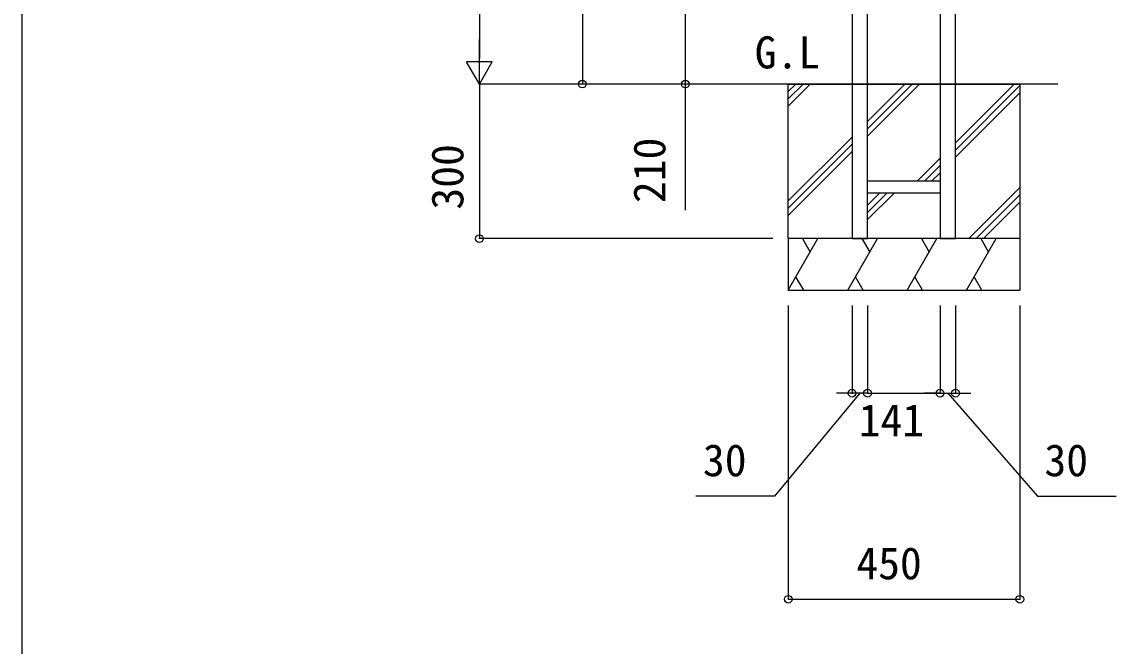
# Model space of a CAD drawing. Units: millimetres, scale not verified. Extents: x -4375 to 4375, y -6498 to 6471.
# Drawn here: x -4375 to -2249, y -107 to 1104 of the extents above; entities that cross this region are included whole.
import ezdxf
from ezdxf.enums import TextEntityAlignment as Align

# ---------------------------------------------------------------- set-up
doc = ezdxf.new("R2010")
doc.units = ezdxf.units.MM
doc.header["$LTSCALE"] = 30
for name, color, linetype in [('0-1_USER1', 3, 'Continuous'), ('0-3_YKK_A1', 4, 'Continuous'), ('0-4_YKK_D', 6, 'Continuous'), ('0-5_YKK_ZWAK', 7, 'Continuous')]:
    doc.layers.add(name, color=color, linetype=linetype)
doc.styles.add('ＭＳ ゴシック', font='')
doc.styles.get('ＭＳ ゴシック').set_extended_font_data('MS Gothic')

msp = doc.modelspace()

# ---------------------------------------------------------------- linework, layer by layer
at = {"layer": '0-3_YKK_A1'}
for p, q in [((-2762, 2583.5), (-2762, 983.5)), ((-2732, 983.5), (-2732, 2583.5)), ((-2591, 2583.5), (-2591, 983.5)), ((-2561, 983.5), (-2561, 2583.5)), ((-2362.48, 983.5), (-2972.01, 983.5)), ((-2886, 968.92), (-2871.42, 983.5)), ((-2886, 954.77), (-2857.27, 983.5)), ((-2886, 940.63), (-2843.13, 983.5)), ((-2762, 983.5), (-2762, 683.5)), ((-2732, 910.78), (-2659.28, 983.5)), ((-2732, 896.64), (-2645.14, 983.5)), ((-2732, 882.5), (-2631, 983.5)), ((-2591, 983.5), (-2591, 683.5)), ((-2561, 869.65), (-2447.15, 983.5)), ((-2561, 855.51), (-2436, 980.51)), ((-2561, 841.37), (-2436, 966.37)), ((-2886, 756.78), (-2762, 880.78)), ((-2886, 742.64), (-2762, 866.64)), ((-2886, 728.5), (-2762, 852.5)), ((-2635.65, 795), (-2591, 839.65)), ((-2621.51, 795), (-2591, 825.51)), ((-2607.37, 795), (-2591, 811.37)), ((-2591, 795), (-2732, 795)), ((-2591, 772), (-2732, 772)), ((-2732, 748.65), (-2708.65, 772)), ((-2732, 734.51), (-2694.51, 772)), ((-2732, 720.37), (-2680.37, 772)), ((-2535.02, 683.5), (-2436, 782.52)), ((-2520.88, 683.5), (-2436, 768.38)), ((-2506.74, 683.5), (-2436, 754.24)), ((-2886, 583.5), (-2828.27, 683.5)), ((-2858.26, 683.5), (-2843.26, 657.52)), ((-2770.53, 583.5), (-2712.8, 683.5)), ((-2742.79, 683.5), (-2727.79, 657.52)), ((-2655.06, 583.5), (-2597.33, 683.5)), ((-2627.32, 683.5), (-2612.32, 657.52)), ((-2539.59, 583.5), (-2481.85, 683.5)), ((-2511.85, 683.5), (-2496.85, 657.52)), ((-2436, 683.5), (-2436, 583.5)), ((-2856, 583.5), (-2871, 609.48)), ((-2740.53, 583.5), (-2755.53, 609.48)), ((-2625.06, 583.5), (-2640.06, 609.48)), ((-2509.59, 583.5), (-2524.59, 609.48)), ((-2886, 583.5), (-2436, 583.5))]:
    msp.add_line(p, q, dxfattribs=at)
msp.add_lwpolyline([(-2886, 983.5), (-2436, 983.5), (-2436, 683.5), (-2886, 683.5)], close=True, dxfattribs=at)
for points in [[(-2762, 683.5), (-2732, 683.5), (-2732, 983.5)], [(-2591, 683.5), (-2561, 683.5), (-2561, 983.5)], [(-2436, 683.5), (-2886, 683.5), (-2886, 583.5)]]:
    msp.add_lwpolyline(points, dxfattribs=at)
at = {"layer": '0-4_YKK_D'}
for p, q in [((-3486, 2533.5), (-3486, 1033.5)), ((-3286, 2263.5), (-3286, 983.5)), ((-3486, 983.5), (-3486, 1070.1)), ((-3486, 983.5), (-3511, 1026.8)), ((-3461, 1026.8), (-3511, 1026.8)), ((-3486, 983.5), (-3461, 1026.8)), ((-2916, 983.5), (-3487, 983.5)), ((-2916, 983.5), (-3487, 983.5)), ((-3486, 983.5), (-3486, 683.5)), ((-2916, 983.5), (-3287, 983.5)), ((-2916, 983.5), (-3087, 983.5)), ((-2916, 683.5), (-3487, 683.5)), ((-2886, 553.5), (-2886, -17.5)), ((-2762, 553.5), (-2762, 382.5)), ((-2732, 553.5), (-2732, 382.5)), ((-2732, 553.5), (-2732, 382.5)), ((-2591, 553.5), (-2591, 382.5)), ((-2591, 553.5), (-2591, 382.5)), ((-2561, 553.5), (-2561, 382.5)), ((-2436, 553.5), (-2436, -17.5)), ((-2762, 383.5), (-2792, 383.5)), ((-2732, 383.5), (-2762, 383.5)), ((-2732, 383.5), (-2762, 383.5)), ((-2732, 383.5), (-2591, 383.5)), ((-2732, 383.5), (-2702, 383.5)), ((-2591, 383.5), (-2621, 383.5)), ((-2591, 383.5), (-2561, 383.5)), ((-2591, 383.5), (-2561, 383.5)), ((-2561, 383.5), (-2531, 383.5)), ((-2886, -16.5), (-2436, -16.5))]:
    msp.add_line(p, q, dxfattribs=at)
for points in [[(-3086, 1193.5), (-3086, 983.5), (-3086, 738.67)], [(-2747, 383.5), (-2912.45, 183.5), (-3065.46, 183.5)], [(-2576, 383.5), (-2401.98, 183.5), (-2248.97, 183.5)]]:
    msp.add_lwpolyline(points, dxfattribs=at)
for centre in [(-3286, 983.5), (-3086, 983.5), (-3486, 683.5), (-2762, 383.5), (-2732, 383.5), (-2732, 383.5), (-2591, 383.5), (-2591, 383.5), (-2561, 383.5), (-2886, -16.5), (-2436, -16.5)]:
    msp.add_circle(centre, 7.5, dxfattribs=at)
at = {"layer": '0-5_YKK_ZWAK'}
msp.add_line((-4375, 6251.5), (-4375, -6498.5), dxfattribs=at)

# ---------------------------------------------------------------- texts
at = {"layer": '0-1_USER1', "style": 'ＭＳ ゴシック'}
msp.add_text('G.L', height=62.32, dxfattribs=at).set_placement((-2951.16, 995.27), align=Align.BOTTOM_LEFT)
at = {"layer": '0-4_YKK_D', "style": 'ＭＳ ゴシック'}
for s, p in [('210', (-3106, 752.39)), ('300', (-3498.5, 739.81))]:
    msp.add_text(s, height=62.32, rotation=90, dxfattribs=at).set_placement(p, align=Align.BOTTOM_LEFT)
for s, p in [('141', (-2749.16, 281.24)), ('30', (-3051.74, 203.5)), ('30', (-2388.26, 203.5)), ('450', (-2753.73, 3.5))]:
    msp.add_text(s, height=62.32, dxfattribs=at).set_placement(p, align=Align.BOTTOM_LEFT)

doc.saveas('drawing.dxf')
